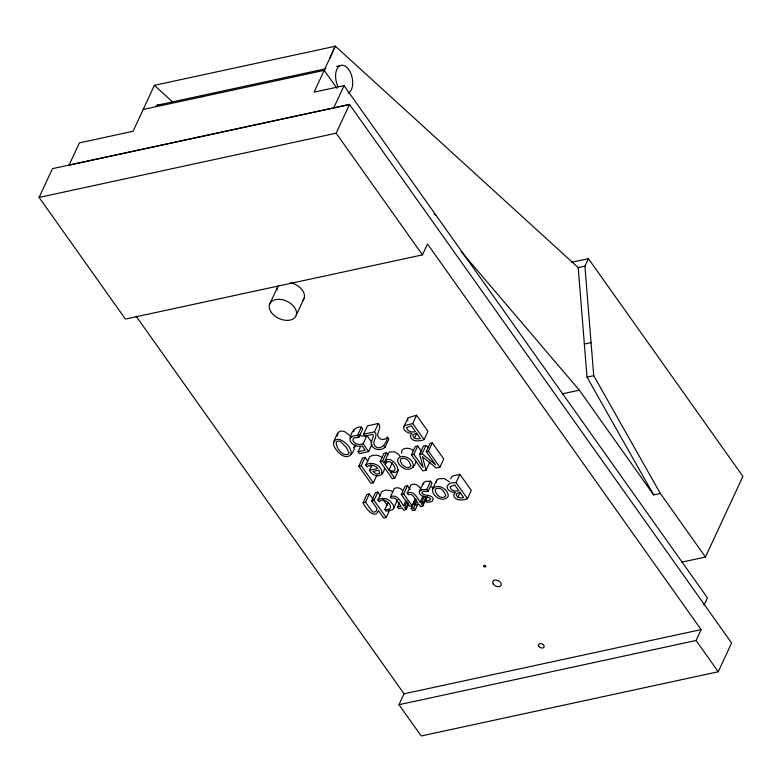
<?xml version="1.0" encoding="UTF-8"?>
<svg xmlns="http://www.w3.org/2000/svg" width="782" height="782" viewBox="0 0 782 782"><rect width="100%" height="100%" fill="white"/><g stroke="black" fill="none" stroke-linecap="round" stroke-linejoin="round"><path stroke-width="1.17" d="M423.003 484.488L424.294 482.035L426.092 481.35L430.618 481.165L432.006 483.129L428.155 491.428L423.277 491.282L421.781 492.826C424.157 496.883 431.899 493.628 433.267 499.258L432.094 501.487L426.786 502.474L425.525 500.695L427.451 496.541M384.636 462.25L388.058 453.726L389.407 451.996L394.363 451.761L397.94 453.883L399.993 456.219M432.475 489.337C431.801 496.609 443.785 503.197 448.194 496.345C448.848 489.092 436.913 482.504 432.475 489.337L436.757 480.119L438.546 478.78L444.225 478.525L449.513 481.868M436.209 482.113L436.757 480.119M351.128 454.362C351.861 448.115 346.231 442.671 341.03 440.09A6.207 4.086 24.9 0 0 336.475 439.562C329.418 442.377 336.651 451.292 340.453 454.059C348.577 460.618 353.767 453.56 355.214 444.85M351.245 436.581L344.882 431.801A6.207 4.086 24.9 0 0 340.326 431.263L338.088 432.417L337.384 436.004M201.952 96.782L203.056 96.548M371.812 442.338L366.953 435.496L363.102 443.795C359.427 445.271 354.197 444.469 352.809 440.246L353.523 437.998L358.86 437.314L362.711 429.015L361.362 427.109C354.07 425.955 349.183 435.056 350.258 441.077C352.359 445.398 357.716 447.089 362.193 445.965L365.194 450.207L358.097 451.742L359.427 453.609L368.654 451.615L372.027 444.352M353.963 429.856L353.747 431.723M403.786 426.669C402.73 430.95 408.458 433.433 411.987 433.365L410.355 435.633C410.863 442.338 419.66 441.322 424.088 439.631L427.94 431.332L416.532 415.252L408.136 417.744L403.786 426.669L405.037 425.496L412.681 423.551L416.532 415.252M407.637 418.37L407.715 420.736M423.238 483.12L419.387 491.419L419.367 493.51L422.085 496.14L429.328 497.723L430.726 499.209L429.132 500.529L425.525 500.695M385.096 464.625C389.319 454.068 402.808 475.681 388.947 470.06L385.096 464.625L386.543 461.517M381.694 474.068C383.473 466.228 371.88 460.334 365.751 465.153L366.953 466.844C370.297 464.049 375.35 465.055 377.814 468.516L369.378 470.344C373.669 477.802 383.307 478.261 384.588 467.851M329.75 58.386L335.175 46.021L578.211 267.591L587.008 377.129L653.635 494.898L660.35 493.452L705.462 557.038L681.601 562.199M412.964 467.333C415.496 459.865 402.124 452.221 397.667 459.405C397.246 463.394 400.746 466.776 404.059 468.428C409.504 471.263 415.398 467.216 415.848 461.116M39.1 197.426L52.453 168.658L349.515 104.446L731.6 643L718.238 671.767L421.185 735.979L398.996 704.699L404.05 693.82L701.102 629.608L427.519 243.994L422.466 254.873L125.413 319.085L39.1 197.426L336.152 133.214L349.515 104.446M704.005 605.288L707.446 597.859L344.06 85.658L314.081 92.139L335.4 46.216L154.386 85.346L133.077 131.259L79.402 142.862L69.051 165.158L349.564 104.524M333.709 107.945L344.06 85.658M269.555 304.413L277.493 287.297M296.192 315.312L304.13 298.206M333.65 441.674L337.501 433.375M350.111 438.145L352.692 436.151L357.511 435.398L361.362 427.109M363.63 434.157L367.481 425.858L378.332 423.512L379.661 425.388C380.629 429.21 376.846 432.456 377.882 436.209C379.368 440.246 385.096 440.54 387.51 437.187L388.85 439.083L384.998 447.372C381.362 450.676 374.959 450.334 372.085 446.209C368.869 442.329 374.744 438.419 372.887 434.323L364.959 436.033L363.63 434.157L374.48 431.811L378.332 423.512M358.097 451.742L360.502 446.551M376.768 475.583L373.395 482.836L370.971 483.364L358.801 466.209L362.653 457.92L365.077 457.392L367.784 461.204M358.801 466.209L361.225 465.691L365.077 457.392M365.751 465.153L369.603 456.854C373.415 454.215 378.683 454.743 382.173 457.675M369.378 470.344L371.782 465.153M374.48 431.811L375.819 433.687C376.924 437.812 372.027 441.693 374.617 445.603C380.042 452.074 387.051 442.847 387.51 437.187M398.595 469.933L394.744 478.222L392.31 478.75L380.14 461.595L383.991 453.306L386.425 452.778L387.999 454.997M389.563 510.284L386.2 517.537L383.767 518.065L378.4 510.49C375.116 520.812 364.324 506.756 363.092 502.748L366.934 494.459L369.368 493.931L373.503 499.766M380.14 461.595L382.574 461.077L386.425 452.778M363.092 502.748L365.517 502.22L369.368 493.931M365.517 502.22L371.939 511.105A2.023 1.329 24.9 0 0 374.646 512.024L376.357 510.92L377.022 508.544L371.597 500.91L375.448 492.611L377.882 492.093L380.58 495.905M371.597 500.91L374.031 500.382L377.882 492.093M388.947 470.06L392.32 462.797M388.195 502.191L384.822 509.453C397.696 511.35 385.438 494.859 379.231 501.8L377.911 499.962L381.763 491.663L385.389 490.158L389.641 490.382A8.416 5.533 24.9 0 1 392.593 491.722M414.46 438.203L412.857 435.906L413.043 434.772L416.523 433.12L420.315 438.477L417.383 438.937L414.46 438.203L416.865 433.023M408.585 504.322L406.181 509.512L403.893 510.245L402.231 507.899L398.732 508.652L397.588 507.039L401.088 506.286C398.439 503.774 396.513 496.091 391.469 498.32L390.423 496.844L394.275 488.545C397.031 486.912 400.697 487.919 402.456 490.539M429.895 461.927L426.043 470.217L422.837 470.911L411.43 454.831L415.281 446.542L417.696 446.014L421.674 451.625M411.43 454.831L413.844 454.313L417.696 446.014M393.659 508.192L397.51 499.903M413.844 454.313L423.121 467.392L419.631 454.303L423.482 446.004L425.985 445.466L428.673 447.666M415.418 498.515L412.055 505.768L409.621 506.296L401.254 494.498L405.105 486.209L407.53 485.681L410.325 489.61M419.631 454.303L422.133 453.765L425.985 445.466M397.588 507.039L399.514 502.894M401.254 494.498L403.678 493.97L407.53 485.681M422.133 453.765L435.554 464.743L426.249 451.634L430.1 443.335L432.319 442.856L443.726 458.936L439.875 467.235L436.288 468.007L422.417 456.659L426.043 470.217M426.757 497.596L422.906 505.895L420.628 506.628L418.966 504.282L415.467 505.035L414.323 503.422L417.823 502.67C415.174 500.157 413.248 492.474 408.204 494.703L407.158 493.227L411.009 484.928C415.232 482.377 419.494 486.189 421.293 489.894M426.249 451.634L428.468 451.155L432.319 442.856M390.423 496.844C396.738 493.403 400.746 501.673 403.522 505.758L405.926 500.578M403.522 505.758L405.193 505.397L407.119 501.252M406.181 509.512L404.656 507.371L406.337 507.01L408.263 502.865M417.979 503.833L415.086 510.05L412.661 510.578L411.146 508.437L414.988 500.138L416.611 499.796M414.323 503.422L416.249 499.278M411.146 508.437L413.57 507.909L415.496 503.764M407.158 493.227C413.463 489.786 417.471 498.056 420.247 502.142L423.14 495.925M428.155 491.428L426.767 489.464L430.618 481.165M420.247 502.142L421.928 501.78L424.333 496.599M422.906 505.895L421.39 503.755L423.062 503.393L425.955 497.166M456.062 482.65L459.914 474.361L471.321 490.431L467.47 498.73C463.042 500.421 454.244 501.448 453.736 494.732L455.368 492.465C444.714 491.898 443.941 482.025 456.062 482.65L467.47 498.73M457.841 497.313L456.229 495.006L456.414 493.872L459.894 492.22L463.697 497.577L460.764 498.046L457.841 497.313L460.246 492.122M660.35 493.452L593.724 375.673L584.916 266.144L588.406 258.627L742.9 476.385L705.462 557.038M398.996 704.699L696.048 640.487L701.102 629.608M354.979 446.063L353.493 447.724M419.387 491.419L422.241 489.649L426.767 489.464M377.911 499.962L381.538 498.447L385.79 498.681A8.416 5.533 24.9 0 1 390.052 500.959L393.092 504.713L393.805 507.147A6.979 4.584 24.9 0 1 392.398 509.854L386.093 511.242L384.822 509.453M366.953 435.496L361.861 436.102L358.918 434.968M157.319 105.169L325.908 68.728M336.602 66.421L340.16 65.649M143.184 109.49L324.188 70.36L336.915 88.298M571.701 262.234L588.406 258.627M578.211 267.591L584.916 266.144M584.359 344.08L591.065 342.633M587.008 377.129L593.724 375.673M562.17 393.884L579.345 390.179L653.635 494.898M459.914 474.361C457.275 475.554 450.774 474.694 450.803 478.975M430.96 486.883L432.788 487.225M413.531 450.803C410.433 447.236 400.413 446.854 401.616 453.345M154.386 85.346L172.441 101.807M461.145 251.442L579.345 390.179M336.152 133.214L422.466 254.873M696.048 640.487L718.238 671.767M412.681 423.551L424.088 439.631M428.468 451.155L439.875 467.235M383.659 445.486L384.998 447.372M421.928 501.78L423.062 503.393M382.574 461.077L384.148 463.286C389.094 449.523 408.448 477.274 389.993 471.526L394.744 478.222M403.678 493.97L412.055 505.768M413.57 507.909L415.086 510.05M357.511 435.398L358.86 437.314M363.102 443.795L368.654 451.615M405.193 505.397L406.337 507.01M370.492 465.016L371.841 466.922M361.225 465.691L373.395 482.836M383.288 499.718L387.344 505.426M374.031 500.382L386.2 517.537M136.117 316.172L404.05 693.82M155.501 106.528A14.408 8.191 77.8 0 1 161.649 105.306M434.127 213.721A10.616 6.041 77.8 0 1 435.623 215.421M337.863 86.294A14.408 8.191 77.8 0 1 338.899 66.45A14.408 8.191 77.8 0 1 351.362 74.818A14.408 8.191 77.8 0 1 348.146 93.195M277.151 289.819A14.408 9.472 24.9 0 1 278.236 285.821M290.327 282.654A14.408 9.472 24.9 0 1 302.888 300.347M397.031 500.812A6.979 4.584 24.9 0 1 396.249 501.565M348.87 452.534L348.596 454.068C342.545 457.108 335.713 447.421 336.211 441.967L337.589 441.175A3.49 2.297 24.9 0 1 340.551 441.644L346.191 447.206L348.87 452.534M406.894 427.549C406.562 431.586 412.456 432.632 415.496 431.674L411.332 425.809L406.894 427.549M450.276 486.648C449.943 490.695 455.838 491.731 458.878 490.773L454.713 484.908L450.276 486.648M410.794 465.71L410.218 466.825C405.702 469.454 400.873 464.371 400.257 460.109L400.853 458.995C405.359 456.356 410.149 461.488 410.794 465.71M445.603 495.651L445.026 496.766C440.52 499.395 435.682 494.312 435.075 490.05L435.672 488.936C440.178 486.296 444.968 491.428 445.603 495.651M379.661 472.817L379.162 473.638L376.699 474.175L372.946 471.429L378.84 470.148L379.661 472.817M538.857 646.343A3.03 1.994 24.9 0 0 543.842 647.418A3.03 1.994 24.9 0 0 541.193 643.694A3.03 1.994 24.9 0 0 538.857 646.343M493.315 584.134A4.555 2.991 24.9 0 0 500.793 585.747A4.555 2.991 24.9 0 0 496.824 580.156A4.555 2.991 24.9 0 0 493.315 584.134M483.872 566.354A1.134 0.753 24.9 0 0 485.739 566.755A1.134 0.753 24.9 0 0 484.742 565.357A1.134 0.753 24.9 0 0 483.872 566.354M271.286 312.37A14.408 9.472 24.9 0 0 294.941 317.463A14.408 9.472 24.9 0 0 282.39 299.76A14.408 9.472 24.9 0 0 271.286 312.37"/></g></svg>
